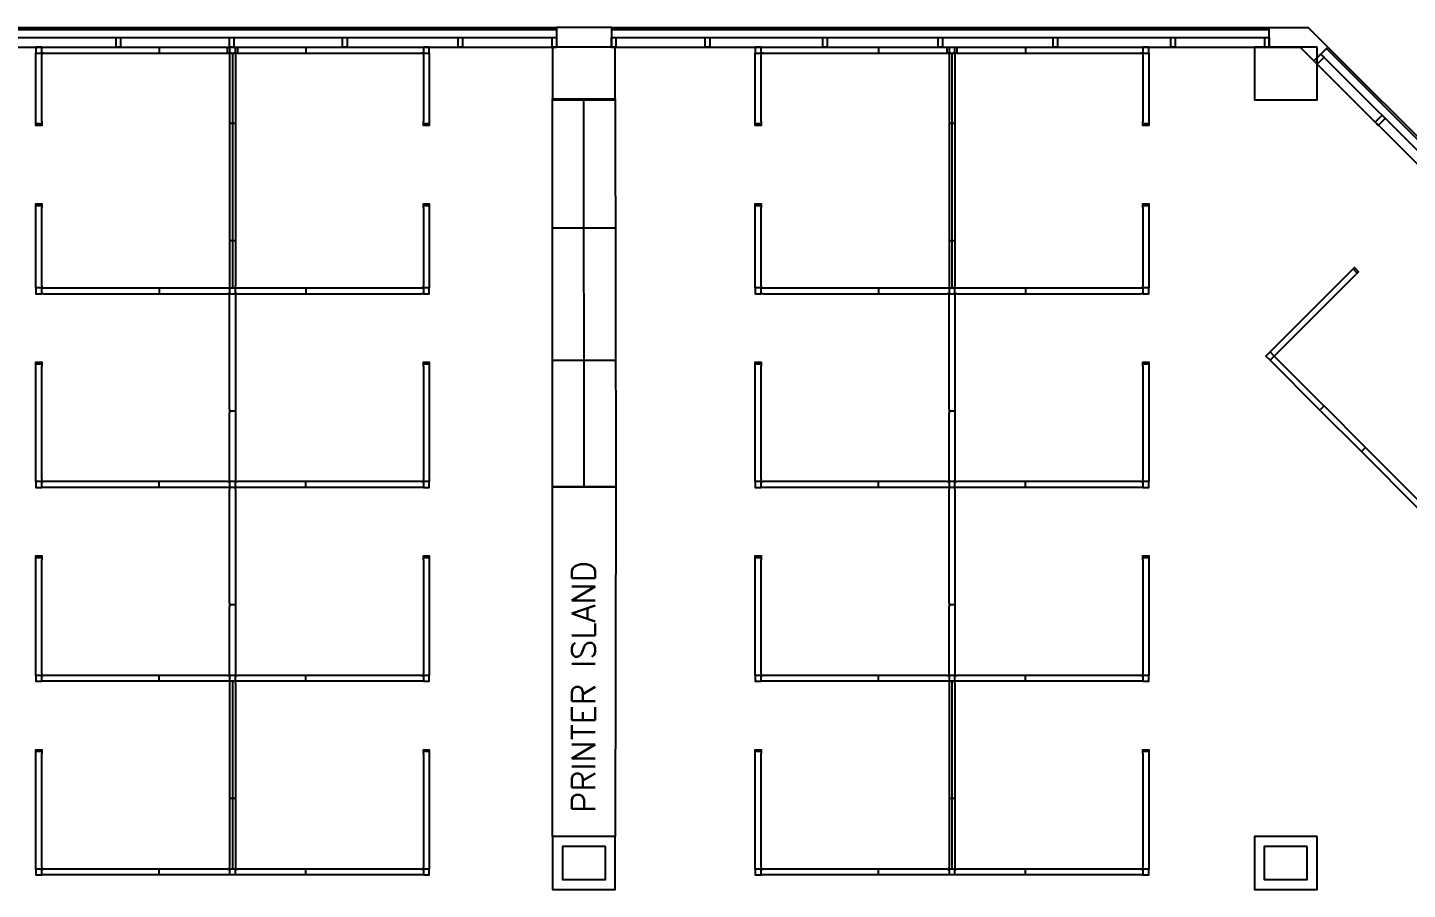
# Model space of a CAD drawing. Header units: inches. Extents: x 1104 to 3431, y 1204 to 3384.
# Drawn here: x 2020 to 2725, y 2944 to 3384 of the extents above; entities that cross this region are included whole.
import ezdxf

# ---------------------------------------------------------------- set-up
doc = ezdxf.new("R2010")
doc.units = ezdxf.units.IN
doc.header["$MEASUREMENT"] = 0
for name, color, linetype in [('E-B-FURR', 6, 'CONTINUOUS'), ('E-B-GLAZ', 8, 'CONTINUOUS'), ('E-B-MULL', 8, 'CONTINUOUS'), ('E-B-SHEL', 2, 'CONTINUOUS'), ('FILE_CABINETS', 1, 'CONTINUOUS'), ('PANELS_201', 6, 'CONTINUOUS'), ('PRINTER_ISLAND', 7, 'CONTINUOUS')]:
    doc.layers.add(name, color=color, linetype=linetype)
doc.styles.add('ARCHITXT', font='simplex.shx')

msp = doc.modelspace()

# ---------------------------------------------------------------- linework, layer by layer
at = {"layer": 'E-B-FURR'}
for p, q in [((1958, 3374), (2290, 3374)), ((2318, 3374), (2654, 3374)), ((2676.928932, 3366.928932), (2823.493903, 3220.363961))]:
    msp.add_line(p, q, dxfattribs=at)
for points in [[(2320, 3374), (2288, 3374), (2288, 3347), (2320, 3347)], [(2678.519922, 3374), (2646.519922, 3374), (2646.519922, 3347), (2678.519922, 3347)], [(2320, 2970.610173), (2288, 2970.610173), (2288, 2943.610173), (2320, 2943.610173)], [(2678.519922, 2970.610173), (2646.519922, 2970.610173), (2646.519922, 2943.610173), (2678.519922, 2943.610173)], [(2315, 2965.610173), (2293, 2965.610173), (2293, 2948.610173), (2315, 2948.610173)], [(2673.519922, 2965.610173), (2651.519922, 2965.610173), (2651.519922, 2948.610173), (2673.519922, 2948.610173)]]:
    msp.add_lwpolyline(points, close=True, dxfattribs=at)
at = {"layer": 'E-B-GLAZ'}
for p, q in [((1958, 3384), (2290, 3384)), ((2318, 3384), (2654, 3384)), ((1958, 3383), (2290, 3383)), ((1958, 3379), (2290, 3379)), ((2318, 3383), (2654, 3383)), ((2318, 3379), (2654, 3379)), ((2680.464466, 3370.464466), (2826.808292, 3224.12064)), ((2683.292893, 3373.292893), (2829.63672, 3226.949067)), ((2684, 3374), (2830.343826, 3227.656174))]:
    msp.add_line(p, q, dxfattribs=at)
at = {"layer": 'E-B-MULL'}
for points in [[(2067.25, 3379), (2067.25, 3374), (2065, 3374), (2065, 3379)], [(2125.125, 3379), (2125.125, 3374), (2122.875, 3374), (2122.875, 3379)], [(2183, 3379), (2183, 3374), (2180.75, 3374), (2180.75, 3379)], [(2242, 3379), (2242, 3374), (2239.75, 3374), (2239.75, 3379)], [(2290, 3379), (2290, 3374), (2287.75, 3374), (2287.75, 3379)], [(2320.25, 3379), (2320.25, 3374), (2318, 3374), (2318, 3379)], [(2368.25, 3379), (2368.25, 3374), (2366, 3374), (2366, 3379)], [(2428.25, 3379), (2428.25, 3374), (2426, 3374), (2426, 3379)], [(2487.125, 3379), (2487.125, 3374), (2484.875, 3374), (2484.875, 3379)], [(2546, 3379), (2546, 3374), (2543.75, 3374), (2543.75, 3379)], [(2606, 3379), (2606, 3374), (2603.75, 3374), (2603.75, 3379)], [(2654, 3379), (2654, 3374), (2651.75, 3374), (2651.75, 3379)], [(2682.055456, 3368.873476), (2678.519922, 3365.337942), (2676.928932, 3366.928932), (2680.464466, 3370.464466)], [(2713.344931, 3337.584001), (2709.809398, 3334.048467), (2708.218407, 3335.639457), (2711.753941, 3339.174991)]]:
    msp.add_lwpolyline(points, close=True, dxfattribs=at)
at = {"layer": 'E-B-SHEL'}
for p, q in [((2290, 3384), (2290, 3374)), ((2318, 3384), (2290, 3384)), ((2318, 3384), (2318, 3374)), ((2654, 3374), (2654, 3384)), ((2654, 3384), (2674, 3384)), ((2684, 3374), (2674, 3384)), ((2318, 3374), (2290, 3374)), ((2654, 3374), (2669.857864, 3374)), ((2676.928932, 3366.928932), (2669.857864, 3374)), ((2676.928932, 3366.928932), (2684, 3374))]:
    msp.add_line(p, q, dxfattribs=at)
at = {"layer": 'FILE_CABINETS'}
for p, q in [((2304.125, 3149.28945), (2304, 3347.610173)), ((2288, 3281.671507), (2320.08307, 3281.711951)), ((2288.218152, 3214.086689), (2320.168267, 3214.126965))]:
    msp.add_line(p, q, dxfattribs=at)
msp.add_lwpolyline([(2288, 3149.28945), (2288, 3347.610173), (2320, 3347.610173), (2320.25, 3149.28945)], close=True, dxfattribs=at)
at = {"layer": 'PANELS_201', "linetype": 'Continuous'}
for p, q in [((2086.000777, 3374), (2088.000777, 3374)), ((2086.000777, 3371), (2088.000777, 3371)), ((2087.000777, 3374), (2087.000777, 3371)), ((2123.000775, 3374), (2123.000775, 3371)), ((2126, 3370.998679), (2126, 3373.998679)), ((2160.999998, 3373.998679), (2162.999998, 3373.998679)), ((2160.999998, 3370.998679), (2162.999998, 3370.998679)), ((2161.999998, 3373.998679), (2161.999998, 3370.998679)), ((2453.500777, 3374), (2455.500777, 3374)), ((2453.500777, 3371), (2455.500777, 3371)), ((2454.500777, 3374), (2454.500777, 3371)), ((2490.500775, 3374), (2490.500775, 3371)), ((2493.5, 3370.998679), (2493.5, 3373.998679)), ((2528.499998, 3373.998679), (2530.499998, 3373.998679)), ((2528.499998, 3370.998679), (2530.499998, 3370.998679)), ((2529.499998, 3373.998679), (2529.499998, 3370.998679)), ((2123, 3188.998679), (2123, 3246.998679)), ((2126, 3246.998679), (2126, 3188.998679)), ((2490.5, 3188.998679), (2490.5, 3246.998679)), ((2493.5, 3246.998679), (2493.5, 3188.998679)), ((2123, 3152.998679), (2123, 3186.998679)), ((2126, 3186.998679), (2126, 3152.998679)), ((2490.5, 3152.998679), (2490.5, 3186.998679)), ((2493.5, 3186.998679), (2493.5, 3152.998679)), ((2123, 3089.998679), (2123, 3147.998679)), ((2126, 3147.998679), (2126, 3089.998679)), ((2490.5, 3089.998679), (2490.5, 3147.998679)), ((2493.5, 3147.998679), (2493.5, 3089.998679)), ((2123, 3053.998679), (2123, 3087.998679)), ((2126, 3087.998679), (2126, 3053.998679)), ((2490.5, 3053.998679), (2490.5, 3087.998679)), ((2493.5, 3087.998679), (2493.5, 3053.998679))]:
    msp.add_line(p, q, dxfattribs=at)
for points in [[(2027.000777, 3374), (2024.000777, 3374), (2024.000777, 3371)], [(2024.000777, 3370), (2024.000777, 3371), (2027.000777, 3371), (2027.000777, 3370)], [(2024.000777, 3336.000002), (2024.000777, 3370)], [(2028.000777, 3371), (2027.000777, 3371), (2027.000777, 3374), (2028.000777, 3374)], [(2027.000777, 3336.000002), (2027.000777, 3370)], [(2028.000777, 3374), (2086.000777, 3374)], [(2028.000777, 3371), (2086.000777, 3371)], [(2088.000777, 3374), (2122.000775, 3374)], [(2088.000777, 3371), (2122.000775, 3371)], [(2122, 3373.998679), (2123, 3373.998679), (2123, 3370.998679), (2122, 3370.998679)], [(2124.000775, 3371), (2123.000775, 3371), (2122.000775, 3371), (2122.000775, 3374), (2124.000775, 3374)], [(2123, 3373.998679), (2126, 3373.998679)], [(2123, 3369.998679), (2123, 3370.998679), (2126, 3370.998679), (2126, 3369.998679)], [(2123, 3369.998679), (2123, 3335.998679)], [(2124.5, 3370.998679), (2124.5, 3334.998679)], [(2125, 3373.998679), (2126, 3373.998679), (2127, 3373.998679), (2127, 3370.998679), (2125, 3370.998679)], [(2127, 3370.998679), (2126, 3370.998679), (2126, 3373.998679), (2127, 3373.998679)], [(2126, 3369.998679), (2126, 3335.998679)], [(2127, 3373.998679), (2160.999998, 3373.998679)], [(2127, 3370.998679), (2160.999998, 3370.998679)], [(2162.999223, 3374), (2220.999223, 3374)], [(2162.999223, 3371), (2220.999223, 3371)], [(2220.999223, 3374), (2221.999223, 3374), (2221.999223, 3371), (2220.999223, 3371)], [(2224.999223, 3371), (2224.999223, 3374), (2221.999223, 3374)], [(2221.999223, 3370), (2221.999223, 3371), (2224.999223, 3371), (2224.999223, 3370)], [(2221.999223, 3370), (2221.999223, 3336.000002)], [(2224.999223, 3370), (2224.999223, 3336.000002)], [(2394.500777, 3374), (2391.500777, 3374), (2391.500777, 3371)], [(2391.500777, 3370), (2391.500777, 3371), (2394.500777, 3371), (2394.500777, 3370)], [(2391.500777, 3336.000002), (2391.500777, 3370)], [(2395.500777, 3371), (2394.500777, 3371), (2394.500777, 3374), (2395.500777, 3374)], [(2394.500777, 3336.000002), (2394.500777, 3370)], [(2395.500777, 3374), (2453.500777, 3374)], [(2395.500777, 3371), (2453.500777, 3371)], [(2455.500777, 3374), (2489.500775, 3374)], [(2455.500777, 3371), (2489.500775, 3371)], [(2489.5, 3373.998679), (2490.5, 3373.998679), (2490.5, 3370.998679), (2489.5, 3370.998679)], [(2491.500775, 3371), (2490.500775, 3371), (2489.500775, 3371), (2489.500775, 3374), (2491.500775, 3374)], [(2490.5, 3373.998679), (2493.5, 3373.998679)], [(2490.5, 3369.998679), (2490.5, 3370.998679), (2493.5, 3370.998679), (2493.5, 3369.998679)], [(2490.5, 3369.998679), (2490.5, 3335.998679)], [(2492, 3370.998679), (2492, 3334.998679)], [(2492.5, 3373.998679), (2493.5, 3373.998679), (2494.5, 3373.998679), (2494.5, 3370.998679), (2492.5, 3370.998679)], [(2494.5, 3370.998679), (2493.5, 3370.998679), (2493.5, 3373.998679), (2494.5, 3373.998679)], [(2493.5, 3369.998679), (2493.5, 3335.998679)], [(2494.5, 3373.998679), (2528.499998, 3373.998679)], [(2494.5, 3370.998679), (2528.499998, 3370.998679)], [(2530.499223, 3374), (2588.499223, 3374)], [(2530.499223, 3371), (2588.499223, 3371)], [(2588.499223, 3374), (2589.499223, 3374), (2589.499223, 3371), (2588.499223, 3371)], [(2592.499223, 3371), (2592.499223, 3374), (2589.499223, 3374)], [(2589.499223, 3370), (2589.499223, 3371), (2592.499223, 3371), (2592.499223, 3370)], [(2589.499223, 3370), (2589.499223, 3336.000002)], [(2592.499223, 3370), (2592.499223, 3336.000002)], [(2027.000777, 3336.000002), (2027.000777, 3335.000002), (2027.000777, 3334.000002), (2024.000777, 3334.000002), (2024.000777, 3336.000002)], [(2024.000777, 3335.000002), (2027.000777, 3335.000002)], [(2123, 3335.998679), (2123, 3333.998679)], [(2126, 3334.998679), (2123, 3334.998679)], [(2123, 3333.998679), (2123, 3275.998679)], [(2124.5, 3334.998679), (2124.5, 3274.998679)], [(2126, 3335.998679), (2126, 3333.998679)], [(2126, 3333.998679), (2126, 3275.998679)], [(2224.999223, 3336.000002), (2224.999223, 3335.000002), (2224.999223, 3334.000002), (2221.999223, 3334.000002), (2221.999223, 3336.000002)], [(2221.999223, 3335.000002), (2224.999223, 3335.000002)], [(2394.500777, 3336.000002), (2394.500777, 3335.000002), (2394.500777, 3334.000002), (2391.500777, 3334.000002), (2391.500777, 3336.000002)], [(2391.500777, 3335.000002), (2394.500777, 3335.000002)], [(2490.5, 3335.998679), (2490.5, 3333.998679)], [(2493.5, 3334.998679), (2490.5, 3334.998679)], [(2490.5, 3333.998679), (2490.5, 3275.998679)], [(2492, 3334.998679), (2492, 3274.998679)], [(2493.5, 3335.998679), (2493.5, 3333.998679)], [(2493.5, 3333.998679), (2493.5, 3275.998679)], [(2592.499223, 3336.000002), (2592.499223, 3335.000002), (2592.499223, 3334.000002), (2589.499223, 3334.000002), (2589.499223, 3336.000002)], [(2589.499223, 3335.000002), (2592.499223, 3335.000002)], [(2024, 3291.998679), (2024, 3292.998679), (2024, 3293.998679), (2027, 3293.998679), (2027, 3291.998679)], [(2027, 3292.998679), (2024, 3292.998679)], [(2024, 3251.998679), (2024, 3291.998679)], [(2027, 3251.998679), (2027, 3291.998679)], [(2221.998446, 3291.998679), (2221.998446, 3292.998679), (2221.998446, 3293.998679), (2224.998446, 3293.998679), (2224.998446, 3291.998679)], [(2224.998446, 3292.998679), (2221.998446, 3292.998679)], [(2221.998446, 3291.998679), (2221.998446, 3251.998679)], [(2224.998446, 3291.998679), (2224.998446, 3251.998679)], [(2391.5, 3291.998679), (2391.5, 3292.998679), (2391.5, 3293.998679), (2394.5, 3293.998679), (2394.5, 3291.998679)], [(2394.5, 3292.998679), (2391.5, 3292.998679)], [(2391.5, 3251.998679), (2391.5, 3291.998679)], [(2394.5, 3251.998679), (2394.5, 3291.998679)], [(2589.498446, 3291.998679), (2589.498446, 3292.998679), (2589.498446, 3293.998679), (2592.498446, 3293.998679), (2592.498446, 3291.998679)], [(2592.498446, 3292.998679), (2589.498446, 3292.998679)], [(2589.498446, 3291.998679), (2589.498446, 3251.998679)], [(2592.498446, 3291.998679), (2592.498446, 3251.998679)], [(2123, 3275.998679), (2123, 3273.998679)], [(2126, 3274.998679), (2123, 3274.998679)], [(2123, 3273.998679), (2123, 3251.998679)], [(2124.5, 3274.998679), (2124.5, 3250.998679)], [(2126, 3275.998679), (2126, 3273.998679)], [(2126, 3273.998679), (2126, 3251.998679)], [(2490.5, 3275.998679), (2490.5, 3273.998679)], [(2493.5, 3274.998679), (2490.5, 3274.998679)], [(2490.5, 3273.998679), (2490.5, 3251.998679)], [(2492, 3274.998679), (2492, 3250.998679)], [(2493.5, 3275.998679), (2493.5, 3273.998679)], [(2493.5, 3273.998679), (2493.5, 3251.998679)], [(2655.202489, 3218.949747), (2696.214683, 3259.961941)], [(2657.32381, 3216.828427), (2698.336003, 3257.84062)], [(2696.214683, 3259.961941), (2696.92179, 3260.669048), (2697.628896, 3261.376154), (2699.750217, 3259.254834), (2698.336003, 3257.84062)], [(2699.04311, 3258.547727), (2696.92179, 3260.669048)], [(2027, 3251.998679), (2027, 3250.998679), (2024, 3250.998679), (2024, 3251.998679)], [(2024, 3250.998679), (2024, 3247.998679), (2027, 3247.998679)], [(2028, 3247.998679), (2027, 3247.998679), (2027, 3250.998679), (2028, 3250.998679)], [(2028, 3250.998679), (2086, 3250.998679)], [(2086, 3250.998679), (2088, 3250.998679)], [(2087, 3250.998679), (2087, 3247.998679)], [(2088, 3250.998679), (2122, 3250.998679)], [(2122, 3250.998679), (2123, 3250.998679), (2123, 3247.998679), (2122, 3247.998679)], [(2123, 3251.998679), (2123, 3250.998679), (2126, 3250.998679), (2126, 3251.998679)], [(2127, 3247.998679), (2126, 3247.998679), (2126, 3250.998679), (2127, 3250.998679)], [(2127, 3250.998679), (2161, 3250.998679)], [(2161, 3250.998679), (2163, 3250.998679)], [(2162, 3250.998679), (2162, 3247.998679)], [(2163, 3250.998679), (2221, 3250.998679)], [(2221, 3250.998679), (2222, 3250.998679), (2222, 3247.998679), (2221, 3247.998679)], [(2225, 3251.998679), (2225, 3250.998679), (2222, 3250.998679), (2222, 3251.998679)], [(2222, 3247.998679), (2225, 3247.998679), (2225, 3250.998679)], [(2394.5, 3251.998679), (2394.5, 3250.998679), (2391.5, 3250.998679), (2391.5, 3251.998679)], [(2391.5, 3250.998679), (2391.5, 3247.998679), (2394.5, 3247.998679)], [(2395.5, 3247.998679), (2394.5, 3247.998679), (2394.5, 3250.998679), (2395.5, 3250.998679)], [(2395.5, 3250.998679), (2453.5, 3250.998679)], [(2453.5, 3250.998679), (2455.5, 3250.998679)], [(2454.5, 3250.998679), (2454.5, 3247.998679)], [(2455.5, 3250.998679), (2489.5, 3250.998679)], [(2489.5, 3250.998679), (2490.5, 3250.998679), (2490.5, 3247.998679), (2489.5, 3247.998679)], [(2490.5, 3251.998679), (2490.5, 3250.998679), (2493.5, 3250.998679), (2493.5, 3251.998679)], [(2494.5, 3247.998679), (2493.5, 3247.998679), (2493.5, 3250.998679), (2494.5, 3250.998679)], [(2494.5, 3250.998679), (2528.5, 3250.998679)], [(2528.5, 3250.998679), (2530.5, 3250.998679)], [(2529.5, 3250.998679), (2529.5, 3247.998679)], [(2530.5, 3250.998679), (2588.5, 3250.998679)], [(2588.5, 3250.998679), (2589.5, 3250.998679), (2589.5, 3247.998679), (2588.5, 3247.998679)], [(2592.5, 3251.998679), (2592.5, 3250.998679), (2589.5, 3250.998679), (2589.5, 3251.998679)], [(2589.5, 3247.998679), (2592.5, 3247.998679), (2592.5, 3250.998679)], [(2028, 3247.998679), (2086, 3247.998679)], [(2086, 3247.998679), (2088, 3247.998679)], [(2088, 3247.998679), (2122, 3247.998679)], [(2123, 3246.998679), (2123, 3247.998679), (2126, 3247.998679), (2126, 3246.998679)], [(2127, 3247.998679), (2161, 3247.998679)], [(2161, 3247.998679), (2163, 3247.998679)], [(2163, 3247.998679), (2221, 3247.998679)], [(2395.5, 3247.998679), (2453.5, 3247.998679)], [(2453.5, 3247.998679), (2455.5, 3247.998679)], [(2455.5, 3247.998679), (2489.5, 3247.998679)], [(2490.5, 3246.998679), (2490.5, 3247.998679), (2493.5, 3247.998679), (2493.5, 3246.998679)], [(2494.5, 3247.998679), (2528.5, 3247.998679)], [(2528.5, 3247.998679), (2530.5, 3247.998679)], [(2530.5, 3247.998679), (2588.5, 3247.998679)], [(2654.495383, 3218.242641), (2652.374062, 3216.12132), (2654.495383, 3214)], [(2657.32381, 3216.828427), (2656.616703, 3216.12132), (2654.495383, 3218.242641), (2655.202489, 3218.949747)], [(2655.202489, 3213.292893), (2654.495383, 3214), (2656.616703, 3216.12132), (2657.32381, 3215.414214)], [(2681.36544, 3191.372583), (2657.32381, 3215.414214)], [(2024, 3210.998679), (2024, 3211.998679), (2024, 3212.998679), (2027, 3212.998679), (2027, 3210.998679)], [(2027, 3211.998679), (2024, 3211.998679)], [(2024, 3152.998679), (2024, 3210.998679)], [(2027, 3152.998679), (2027, 3210.998679)], [(2222, 3210.998679), (2222, 3211.998679), (2222, 3212.998679), (2225, 3212.998679), (2225, 3210.998679)], [(2225, 3211.998679), (2222, 3211.998679)], [(2222, 3210.998679), (2222, 3152.998679)], [(2225, 3210.998679), (2225, 3152.998679)], [(2391.5, 3210.998679), (2391.5, 3211.998679), (2391.5, 3212.998679), (2394.5, 3212.998679), (2394.5, 3210.998679)], [(2394.5, 3211.998679), (2391.5, 3211.998679)], [(2391.5, 3152.998679), (2391.5, 3210.998679)], [(2394.5, 3152.998679), (2394.5, 3210.998679)], [(2589.5, 3210.998679), (2589.5, 3211.998679), (2589.5, 3212.998679), (2592.5, 3212.998679), (2592.5, 3210.998679)], [(2592.5, 3211.998679), (2589.5, 3211.998679)], [(2589.5, 3210.998679), (2589.5, 3152.998679)], [(2592.5, 3210.998679), (2592.5, 3152.998679)], [(2679.24412, 3189.251263), (2655.202489, 3213.292893)], [(2123, 3188.998679), (2123, 3186.998679)], [(2126, 3187.998679), (2123, 3187.998679)], [(2126, 3188.998679), (2126, 3186.998679)], [(2490.5, 3188.998679), (2490.5, 3186.998679)], [(2493.5, 3187.998679), (2490.5, 3187.998679)], [(2493.5, 3188.998679), (2493.5, 3186.998679)], [(2680.658334, 3187.837049), (2679.24412, 3189.251263)], [(2679.951227, 3188.544156), (2682.072547, 3190.665476)], [(2700.457323, 3168.038059), (2680.658334, 3187.837049)], [(2682.779654, 3189.958369), (2681.36544, 3191.372583)], [(2702.578644, 3170.15938), (2682.779654, 3189.958369)], [(2701.871537, 3166.623846), (2700.457323, 3168.038059)], [(2701.16443, 3167.330952), (2703.285751, 3169.452273)], [(2730.155808, 3138.339574), (2701.871537, 3166.623846)], [(2703.992857, 3168.745166), (2702.578644, 3170.15938)], [(2732.277129, 3140.460895), (2703.992857, 3168.745166)], [(2027, 3152.998679), (2027, 3151.998679), (2024, 3151.998679), (2024, 3152.998679)], [(2024, 3151.998679), (2024, 3148.998679), (2027, 3148.998679)], [(2028, 3148.998679), (2027, 3148.998679), (2027, 3151.998679), (2028, 3151.998679)], [(2086, 3151.998679), (2028, 3151.998679)], [(2088, 3151.998679), (2086, 3151.998679)], [(2087, 3148.998679), (2087, 3151.998679)], [(2122, 3151.998679), (2088, 3151.998679)], [(2122, 3151.998679), (2123, 3151.998679), (2123, 3148.998679), (2122, 3148.998679)], [(2126, 3152.998679), (2126, 3151.998679), (2123, 3151.998679), (2123, 3152.998679)], [(2127, 3148.998679), (2126, 3148.998679), (2126, 3151.998679), (2127, 3151.998679)], [(2161, 3151.998679), (2127, 3151.998679)], [(2163, 3151.998679), (2161, 3151.998679)], [(2162, 3148.998679), (2162, 3151.998679)], [(2221, 3151.998679), (2163, 3151.998679)], [(2221, 3151.998679), (2222, 3151.998679), (2222, 3148.998679), (2221, 3148.998679)], [(2225, 3152.998679), (2225, 3151.998679), (2222, 3151.998679), (2222, 3152.998679)], [(2222, 3148.998679), (2225, 3148.998679), (2225, 3151.998679)], [(2394.5, 3152.998679), (2394.5, 3151.998679), (2391.5, 3151.998679), (2391.5, 3152.998679)], [(2391.5, 3151.998679), (2391.5, 3148.998679), (2394.5, 3148.998679)], [(2395.5, 3148.998679), (2394.5, 3148.998679), (2394.5, 3151.998679), (2395.5, 3151.998679)], [(2453.5, 3151.998679), (2395.5, 3151.998679)], [(2455.5, 3151.998679), (2453.5, 3151.998679)], [(2454.5, 3148.998679), (2454.5, 3151.998679)], [(2489.5, 3151.998679), (2455.5, 3151.998679)], [(2489.5, 3151.998679), (2490.5, 3151.998679), (2490.5, 3148.998679), (2489.5, 3148.998679)], [(2493.5, 3152.998679), (2493.5, 3151.998679), (2490.5, 3151.998679), (2490.5, 3152.998679)], [(2494.5, 3148.998679), (2493.5, 3148.998679), (2493.5, 3151.998679), (2494.5, 3151.998679)], [(2528.5, 3151.998679), (2494.5, 3151.998679)], [(2530.5, 3151.998679), (2528.5, 3151.998679)], [(2529.5, 3148.998679), (2529.5, 3151.998679)], [(2588.5, 3151.998679), (2530.5, 3151.998679)], [(2588.5, 3151.998679), (2589.5, 3151.998679), (2589.5, 3148.998679), (2588.5, 3148.998679)], [(2592.5, 3152.998679), (2592.5, 3151.998679), (2589.5, 3151.998679), (2589.5, 3152.998679)], [(2589.5, 3148.998679), (2592.5, 3148.998679), (2592.5, 3151.998679)], [(2086, 3148.998679), (2028, 3148.998679)], [(2088, 3148.998679), (2086, 3148.998679)], [(2122, 3148.998679), (2088, 3148.998679)], [(2126, 3147.998679), (2126, 3148.998679), (2123, 3148.998679), (2123, 3147.998679)], [(2161, 3148.998679), (2127, 3148.998679)], [(2163, 3148.998679), (2161, 3148.998679)], [(2221, 3148.998679), (2163, 3148.998679)], [(2453.5, 3148.998679), (2395.5, 3148.998679)], [(2455.5, 3148.998679), (2453.5, 3148.998679)], [(2489.5, 3148.998679), (2455.5, 3148.998679)], [(2493.5, 3147.998679), (2493.5, 3148.998679), (2490.5, 3148.998679), (2490.5, 3147.998679)], [(2528.5, 3148.998679), (2494.5, 3148.998679)], [(2530.5, 3148.998679), (2528.5, 3148.998679)], [(2588.5, 3148.998679), (2530.5, 3148.998679)], [(2024, 3111.998679), (2024, 3112.998679), (2024, 3113.998679), (2027, 3113.998679), (2027, 3111.998679)], [(2027, 3112.998679), (2024, 3112.998679)], [(2024, 3053.998679), (2024, 3111.998679)], [(2027, 3053.998679), (2027, 3111.998679)], [(2222, 3111.998679), (2222, 3112.998679), (2222, 3113.998679), (2225, 3113.998679), (2225, 3111.998679)], [(2225, 3112.998679), (2222, 3112.998679)], [(2222, 3111.998679), (2222, 3053.998679)], [(2225, 3111.998679), (2225, 3053.998679)], [(2391.5, 3111.998679), (2391.5, 3112.998679), (2391.5, 3113.998679), (2394.5, 3113.998679), (2394.5, 3111.998679)], [(2394.5, 3112.998679), (2391.5, 3112.998679)], [(2391.5, 3053.998679), (2391.5, 3111.998679)], [(2394.5, 3053.998679), (2394.5, 3111.998679)], [(2589.5, 3111.998679), (2589.5, 3112.998679), (2589.5, 3113.998679), (2592.5, 3113.998679), (2592.5, 3111.998679)], [(2592.5, 3112.998679), (2589.5, 3112.998679)], [(2589.5, 3111.998679), (2589.5, 3053.998679)], [(2592.5, 3111.998679), (2592.5, 3053.998679)], [(2123, 3089.998679), (2123, 3087.998679)], [(2126, 3088.998679), (2123, 3088.998679)], [(2126, 3089.998679), (2126, 3087.998679)], [(2490.5, 3089.998679), (2490.5, 3087.998679)], [(2493.5, 3088.998679), (2490.5, 3088.998679)], [(2493.5, 3089.998679), (2493.5, 3087.998679)], [(2027, 3053.998679), (2027, 3052.998679), (2024, 3052.998679), (2024, 3053.998679)], [(2024, 3052.998679), (2024, 3049.998679), (2027, 3049.998679)], [(2028, 3049.998679), (2027, 3049.998679), (2027, 3052.998679), (2028, 3052.998679)], [(2086, 3052.998679), (2028, 3052.998679)], [(2088, 3052.998679), (2086, 3052.998679)], [(2087, 3049.998679), (2087, 3052.998679)], [(2122, 3052.998679), (2088, 3052.998679)], [(2122, 3052.998679), (2123, 3052.998679), (2123, 3049.998679), (2122, 3049.998679)], [(2126, 3053.998679), (2126, 3052.998679), (2123, 3052.998679), (2123, 3053.998679)], [(2127, 3049.998679), (2126, 3049.998679), (2126, 3052.998679), (2127, 3052.998679)], [(2161, 3052.998679), (2127, 3052.998679)], [(2163, 3052.998679), (2161, 3052.998679)], [(2162, 3049.998679), (2162, 3052.998679)], [(2221, 3052.998679), (2163, 3052.998679)], [(2221, 3052.998679), (2222, 3052.998679), (2222, 3049.998679), (2221, 3049.998679)], [(2225, 3053.998679), (2225, 3052.998679), (2222, 3052.998679), (2222, 3053.998679)], [(2222, 3049.998679), (2225, 3049.998679), (2225, 3052.998679)], [(2394.5, 3053.998679), (2394.5, 3052.998679), (2391.5, 3052.998679), (2391.5, 3053.998679)], [(2391.5, 3052.998679), (2391.5, 3049.998679), (2394.5, 3049.998679)], [(2395.5, 3049.998679), (2394.5, 3049.998679), (2394.5, 3052.998679), (2395.5, 3052.998679)], [(2453.5, 3052.998679), (2395.5, 3052.998679)], [(2455.5, 3052.998679), (2453.5, 3052.998679)], [(2454.5, 3049.998679), (2454.5, 3052.998679)], [(2489.5, 3052.998679), (2455.5, 3052.998679)], [(2489.5, 3052.998679), (2490.5, 3052.998679), (2490.5, 3049.998679), (2489.5, 3049.998679)], [(2493.5, 3053.998679), (2493.5, 3052.998679), (2490.5, 3052.998679), (2490.5, 3053.998679)], [(2494.5, 3049.998679), (2493.5, 3049.998679), (2493.5, 3052.998679), (2494.5, 3052.998679)], [(2528.5, 3052.998679), (2494.5, 3052.998679)], [(2530.5, 3052.998679), (2528.5, 3052.998679)], [(2529.5, 3049.998679), (2529.5, 3052.998679)], [(2588.5, 3052.998679), (2530.5, 3052.998679)], [(2588.5, 3052.998679), (2589.5, 3052.998679), (2589.5, 3049.998679), (2588.5, 3049.998679)], [(2592.5, 3053.998679), (2592.5, 3052.998679), (2589.5, 3052.998679), (2589.5, 3053.998679)], [(2589.5, 3049.998679), (2592.5, 3049.998679), (2592.5, 3052.998679)], [(2086, 3049.998679), (2028, 3049.998679)], [(2088, 3049.998679), (2086, 3049.998679)], [(2122, 3049.998679), (2088, 3049.998679)], [(2126, 3048.998679), (2126, 3049.998679), (2123, 3049.998679), (2123, 3048.998679)], [(2123, 3048.998679), (2123, 2990.998679)], [(2124.5, 3049.998679), (2124.5, 2989.998679)], [(2126, 3048.998679), (2126, 2990.998679)], [(2161, 3049.998679), (2127, 3049.998679)], [(2163, 3049.998679), (2161, 3049.998679)], [(2221, 3049.998679), (2163, 3049.998679)], [(2453.5, 3049.998679), (2395.5, 3049.998679)], [(2455.5, 3049.998679), (2453.5, 3049.998679)], [(2489.5, 3049.998679), (2455.5, 3049.998679)], [(2493.5, 3048.998679), (2493.5, 3049.998679), (2490.5, 3049.998679), (2490.5, 3048.998679)], [(2490.5, 3048.998679), (2490.5, 2990.998679)], [(2492, 3049.998679), (2492, 2989.998679)], [(2493.5, 3048.998679), (2493.5, 2990.998679)], [(2528.5, 3049.998679), (2494.5, 3049.998679)], [(2530.5, 3049.998679), (2528.5, 3049.998679)], [(2588.5, 3049.998679), (2530.5, 3049.998679)], [(2024, 3012.998679), (2024, 3013.998679), (2024, 3014.998679), (2027, 3014.998679), (2027, 3012.998679)], [(2027, 3013.998679), (2024, 3013.998679)], [(2024, 2954.998679), (2024, 3012.998679)], [(2027, 2954.998679), (2027, 3012.998679)], [(2222, 3012.998679), (2222, 3013.998679), (2222, 3014.998679), (2225, 3014.998679), (2225, 3012.998679)], [(2225, 3013.998679), (2222, 3013.998679)], [(2222, 3012.998679), (2222, 2954.998679)], [(2225, 3012.998679), (2225, 2954.998679)], [(2391.5, 3012.998679), (2391.5, 3013.998679), (2391.5, 3014.998679), (2394.5, 3014.998679), (2394.5, 3012.998679)], [(2394.5, 3013.998679), (2391.5, 3013.998679)], [(2391.5, 2954.998679), (2391.5, 3012.998679)], [(2394.5, 2954.998679), (2394.5, 3012.998679)], [(2589.5, 3012.998679), (2589.5, 3013.998679), (2589.5, 3014.998679), (2592.5, 3014.998679), (2592.5, 3012.998679)], [(2592.5, 3013.998679), (2589.5, 3013.998679)], [(2589.5, 3012.998679), (2589.5, 2954.998679)], [(2592.5, 3012.998679), (2592.5, 2954.998679)], [(2123, 2990.998679), (2123, 2988.998679)], [(2126, 2989.998679), (2123, 2989.998679)], [(2123, 2988.998679), (2123, 2954.998679)], [(2124.5, 2989.998679), (2124.5, 2953.998679)], [(2126, 2990.998679), (2126, 2988.998679)], [(2126, 2988.998679), (2126, 2954.998679)], [(2490.5, 2990.998679), (2490.5, 2988.998679)], [(2493.5, 2989.998679), (2490.5, 2989.998679)], [(2490.5, 2988.998679), (2490.5, 2954.998679)], [(2492, 2989.998679), (2492, 2953.998679)], [(2493.5, 2990.998679), (2493.5, 2988.998679)], [(2493.5, 2988.998679), (2493.5, 2954.998679)], [(2027, 2954.998679), (2027, 2953.998679), (2024, 2953.998679), (2024, 2954.998679)], [(2024, 2953.998679), (2024, 2950.998679), (2027, 2950.998679)], [(2028, 2950.998679), (2027, 2950.998679), (2027, 2953.998679), (2028, 2953.998679)], [(2086, 2953.998679), (2028, 2953.998679)], [(2088, 2953.998679), (2086, 2953.998679)], [(2087, 2950.998679), (2087, 2953.998679)], [(2122, 2953.998679), (2088, 2953.998679)], [(2122, 2953.998679), (2123, 2953.998679), (2123, 2950.998679), (2122, 2950.998679)], [(2126, 2954.998679), (2126, 2953.998679), (2123, 2953.998679), (2123, 2954.998679)], [(2127, 2950.998679), (2126, 2950.998679), (2126, 2953.998679), (2127, 2953.998679)], [(2161, 2953.998679), (2127, 2953.998679)], [(2163, 2953.998679), (2161, 2953.998679)], [(2162, 2950.998679), (2162, 2953.998679)], [(2221, 2953.998679), (2163, 2953.998679)], [(2221, 2953.998679), (2222, 2953.998679), (2222, 2950.998679), (2221, 2950.998679)], [(2225, 2954.998679), (2225, 2953.998679), (2222, 2953.998679), (2222, 2954.998679)], [(2222, 2950.998679), (2225, 2950.998679), (2225, 2953.998679)], [(2394.5, 2954.998679), (2394.5, 2953.998679), (2391.5, 2953.998679), (2391.5, 2954.998679)], [(2391.5, 2953.998679), (2391.5, 2950.998679), (2394.5, 2950.998679)], [(2395.5, 2950.998679), (2394.5, 2950.998679), (2394.5, 2953.998679), (2395.5, 2953.998679)], [(2453.5, 2953.998679), (2395.5, 2953.998679)], [(2455.5, 2953.998679), (2453.5, 2953.998679)], [(2454.5, 2950.998679), (2454.5, 2953.998679)], [(2489.5, 2953.998679), (2455.5, 2953.998679)], [(2489.5, 2953.998679), (2490.5, 2953.998679), (2490.5, 2950.998679), (2489.5, 2950.998679)], [(2493.5, 2954.998679), (2493.5, 2953.998679), (2490.5, 2953.998679), (2490.5, 2954.998679)], [(2494.5, 2950.998679), (2493.5, 2950.998679), (2493.5, 2953.998679), (2494.5, 2953.998679)], [(2528.5, 2953.998679), (2494.5, 2953.998679)], [(2530.5, 2953.998679), (2528.5, 2953.998679)], [(2529.5, 2950.998679), (2529.5, 2953.998679)], [(2588.5, 2953.998679), (2530.5, 2953.998679)], [(2588.5, 2953.998679), (2589.5, 2953.998679), (2589.5, 2950.998679), (2588.5, 2950.998679)], [(2592.5, 2954.998679), (2592.5, 2953.998679), (2589.5, 2953.998679), (2589.5, 2954.998679)], [(2589.5, 2950.998679), (2592.5, 2950.998679), (2592.5, 2953.998679)], [(2086, 2950.998679), (2028, 2950.998679)], [(2088, 2950.998679), (2086, 2950.998679)], [(2122, 2950.998679), (2088, 2950.998679)], [(2126, 2950.998679), (2123, 2950.998679)], [(2161, 2950.998679), (2127, 2950.998679)], [(2163, 2950.998679), (2161, 2950.998679)], [(2221, 2950.998679), (2163, 2950.998679)], [(2453.5, 2950.998679), (2395.5, 2950.998679)], [(2455.5, 2950.998679), (2453.5, 2950.998679)], [(2489.5, 2950.998679), (2455.5, 2950.998679)], [(2493.5, 2950.998679), (2490.5, 2950.998679)], [(2528.5, 2950.998679), (2494.5, 2950.998679)], [(2530.5, 2950.998679), (2528.5, 2950.998679)], [(2588.5, 2950.998679), (2530.5, 2950.998679)]]:
    msp.add_lwpolyline(points, dxfattribs=at)
at = {"layer": 'PRINTER_ISLAND'}
msp.add_lwpolyline([(2288, 2970.610173), (2288, 3149.28945), (2320.25, 3149.28945), (2320, 2970.610173)], close=True, dxfattribs=at)

# ---------------------------------------------------------------- texts
at = {"layer": 'PRINTER_ISLAND', "style": 'ARCHITXT'}
msp.add_text('PRINTER ISLAND', height=12, rotation=90, dxfattribs=at).set_placement((2309.803027, 2982.767524))

doc.saveas('drawing.dxf')
